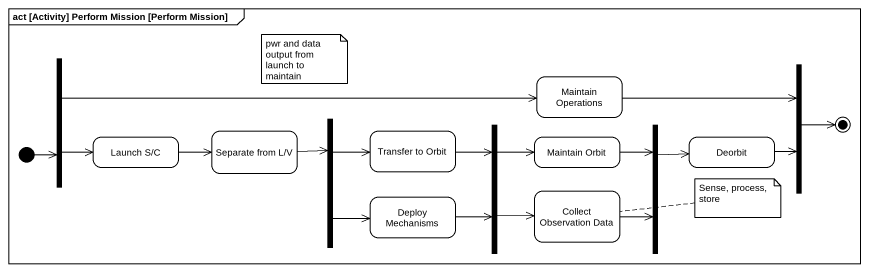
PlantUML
@startuml
mainframe act [Activity] Perform Mission [Perform Mission]
hide empty description
state fork1 <<fork>>
state "Maintain Operations" as Maintain_Operations
state fork2 <<join>>
state fork3 <<fork>>
state "Launch S/C" as Launch_S_C
state "Separate from L/V" as Separate_from_L_V
state "Transfer to Orbit" as Transfer_to_Orbit
state fork4 <<fork>>
state "Maintain Orbit" as Maintain_Orbit
state fork5 <<join>>
state Deorbit
state "Collect Observation Data" as Collect_Observation_Data
state "Deploy Mechanisms" as Deploy_Mechanisms
[*] -up-> fork1
fork1 -right-> Maintain_Operations
fork1 -right-> Launch_S_C
Maintain_Operations -right-> fork2
fork3 -right-> Transfer_to_Orbit
fork3 -right-> Deploy_Mechanisms
Launch_S_C -right-> Separate_from_L_V
Separate_from_L_V -right-> fork3
Transfer_to_Orbit -right-> fork4
fork4 -right-> Maintain_Orbit
fork4 -right-> Collect_Observation_Data
Maintain_Orbit -right-> fork5
fork5 -right-> Deorbit
Deorbit -right-> fork2
Collect_Observation_Data -right-> fork5
Deploy_Mechanisms -right-> fork4
fork2 -right-> [*]
note as N1
  pwr and data output from launch to maintain
end note
note right of Collect_Observation_Data : Sense, process, store
@enduml
